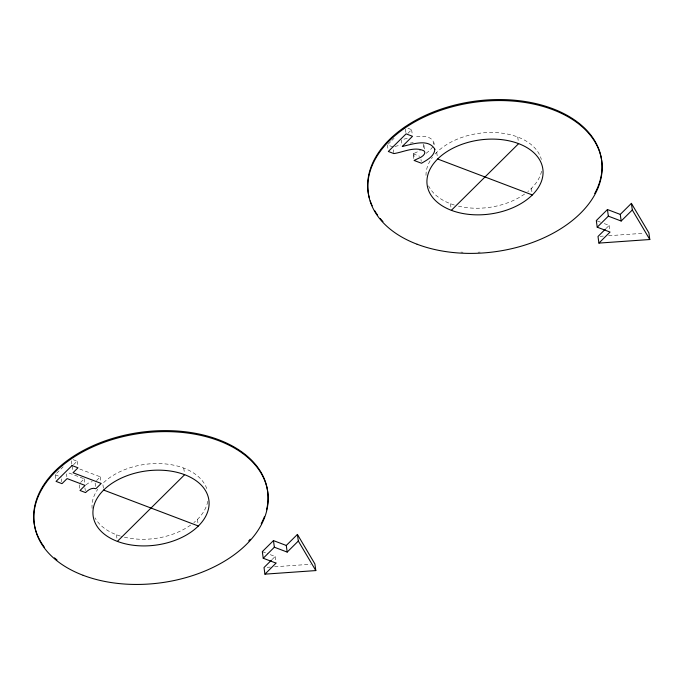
<?xml version="1.0" encoding="UTF-8"?>
<svg xmlns="http://www.w3.org/2000/svg" width="684" height="684" viewBox="0 0 684 684"><rect width="100%" height="100%" fill="white"/><g stroke="black" fill="none" stroke-linecap="round" stroke-linejoin="round"><path stroke-width="0.51" stroke-dasharray="3.42 2.56" d="M433.887 144.307C433.562 135.295 420.6 135.8 414.171 136.954M423.131 144.247L423.918 145.581L423.67 147.145L422.379 148.855M432.81 146.761L430.116 150.121L425.875 153.524M388.153 144.119L391.111 141.178M391.855 140.442L394.078 138.245M55.669 478.561L55.148 474.773L63.142 466.847M73.521 464.71L77.087 461.178L73.12 459.674M407.955 133.294L411.614 129.669L407.946 128.276M80.558 482.417L84.209 478.809L67.152 472.336M413.811 158.551L413.162 153.823L420.309 150.463M96.521 480.578L100.309 476.834L78.908 468.711M272.181 559.444L275.148 556.494L267.256 553.501M606.161 228.379L609.136 225.438L603.22 223.198M85.876 484.905L89.527 482.34L92.212 481.698M403.911 139.16L408.391 138.091M394.924 146.47L400.807 144.991M410.195 143.084L413.196 142.648M600.125 236.322L603.305 236.1M608.606 235.732L643.593 233.27M267.196 567.31L270.377 567.087M274.617 566.788L310.664 564.257M597.294 220.949L602.228 222.822M413.162 153.823L419.668 156.285M392.967 146.957L387.409 144.854L388.059 149.582M262.323 551.629L266.273 553.125M55.148 474.773L61.098 477.03M609.136 225.438L609.914 231.115M531.442 188.331L531.964 192.11M517.728 137.014L518.378 141.742M450.448 203.704L451.098 208.432M436.734 152.387L437.375 157.115M433.947 142.631L434.203 144.521M423.918 145.581L424.439 149.368M420.985 159.483L421.241 161.373M411.614 129.669L412.392 135.338M413.632 153.353L414.282 158.081M405.45 129.122L405.963 132.901M401.363 139.835L402.012 144.563M393.36 149.796L393.745 152.635M275.148 556.494L276.054 563.12M197.454 519.387L198.103 524.115M183.739 468.07L184.389 472.798M116.46 534.76L117.109 539.488M103.395 488.171L102.745 483.443A58.405 37.389 -7.8 0 1 163.057 463.735A58.405 37.389 -7.8 0 1 207.372 490.548M100.309 476.834L101.087 482.502M95.136 483.024L95.786 487.752M84.209 478.809L84.85 483.537M84.919 487.863L85.312 490.702M77.087 461.178L77.737 465.907M79.233 484.811L79.746 488.59M71.401 460.811L71.923 464.598M72.102 466.129L72.615 469.908M66.459 473.867L66.852 476.705M61.355 478.92L61.748 481.758M480.151 252.114A117.828 75.428 -7.8 0 1 478.039 252.216M463.025 252.225A117.828 75.428 -7.8 0 1 460.871 252.122M541.557 171.222A58.405 37.389 -7.8 0 1 527.826 191.58M524.594 194.051A58.405 37.389 -7.8 0 1 458.485 206.158M454.356 205.038A58.405 37.389 -7.8 0 1 428.569 185.877M426.004 175.412A58.405 37.389 -7.8 0 1 432.425 157.32M435.195 153.986A58.405 37.389 -7.8 0 1 495.703 132.593A58.405 37.389 -7.8 0 1 541.36 159.483M207.774 501.286A58.405 37.389 -7.8 0 1 193.846 522.644M190.605 525.107A58.405 37.389 -7.8 0 1 121.384 536.393M120.367 536.094A58.405 37.389 -7.8 0 1 95.05 517.839M92.126 508.443A58.405 37.389 -7.8 0 1 97.821 489.231"/><path stroke-width="1.03" d="M403.705 128.695L405.193 127.224M117.366 541.386A58.405 37.389 -7.8 0 0 208.842 506.929A58.405 37.389 -7.8 0 0 126.814 475.799A58.405 37.389 -7.8 0 0 117.366 541.386L184.646 474.687M451.354 210.321A58.405 37.389 -7.8 0 0 542.822 175.865A58.405 37.389 -7.8 0 0 460.802 144.743A58.405 37.389 -7.8 0 0 451.354 210.321L518.634 143.631M273.455 540.599L274.361 547.217L287.186 552.082L286.28 545.464L273.455 540.599L262.323 551.629L263.229 558.255L276.054 563.12L264.922 574.15L264.015 567.532L271.437 560.179M607.443 209.535L608.35 216.161L621.175 221.026L620.268 214.408L607.443 209.535L596.311 220.573L597.217 227.191L610.043 232.064L598.91 243.094L598.004 236.476L605.426 229.114M263.229 558.255L274.361 547.217M597.217 227.191L608.35 216.161M286.28 545.464L297.412 534.426L314.905 563.958L315.811 570.576L264.922 574.15M620.268 214.408L631.4 203.37L648.894 232.893L649.8 239.52L598.91 243.094M287.186 552.082L298.318 541.044L297.412 534.426M621.175 221.026L632.307 209.988L631.4 203.37M437.64 159.004L532.349 194.949M103.652 490.069L198.36 526.005M632.307 209.988L649.8 239.52M298.318 541.044L315.811 570.576M601.373 174.711A117.828 75.428 -7.8 0 1 594.704 193.572M382.963 221.599A117.828 75.428 -7.8 0 1 380.201 218.478M377.654 215.203A117.828 75.428 -7.8 0 1 374.661 210.604M372.164 205.807A117.828 75.428 -7.8 0 1 370.215 200.882M369.309 197.898A117.828 75.428 -7.8 0 1 480.536 100.522A117.828 75.428 -7.8 0 1 601.527 173.727M44.332 547.157A117.828 75.428 -7.8 0 1 135.081 433.143A117.828 75.428 -7.8 0 1 266.572 509.76M264.375 516.771A117.828 75.428 -7.8 0 1 261.237 523.662M250.25 539.231A117.828 75.428 -7.8 0 1 248.754 540.864M56.994 559.948A117.828 75.428 -7.8 0 1 54.438 557.845M434.853 149.249C434.468 156.303 426.842 160.099 421.506 163.262L414.068 160.441L421.216 157.081L423.285 155.473L424.576 153.763L424.824 152.207L424.037 150.873C414.53 146.128 403.526 152.173 393.873 153.584L388.315 151.472L406.099 133.85L412.52 136.287L402.269 146.453C412.042 144.384 428.56 138.125 434.853 149.249M72.051 465.548L56.054 481.391L62.005 483.648L67.109 478.595L85.115 485.426L80.011 490.488L85.568 492.591C88.21 489.915 91.989 487.29 95.914 488.701L101.215 483.451L73.008 472.747L77.993 467.805L72.051 465.548M417.129 244.248A117.828 75.428 -7.8 0 0 601.663 174.736A117.828 75.428 -7.8 0 0 436.187 111.945A117.828 75.428 -7.8 0 0 417.129 244.248M83.14 575.304A117.828 75.428 -7.8 0 0 267.675 505.801A117.828 75.428 -7.8 0 0 102.207 443.001A117.828 75.428 -7.8 0 0 83.14 575.304"/></g></svg>
